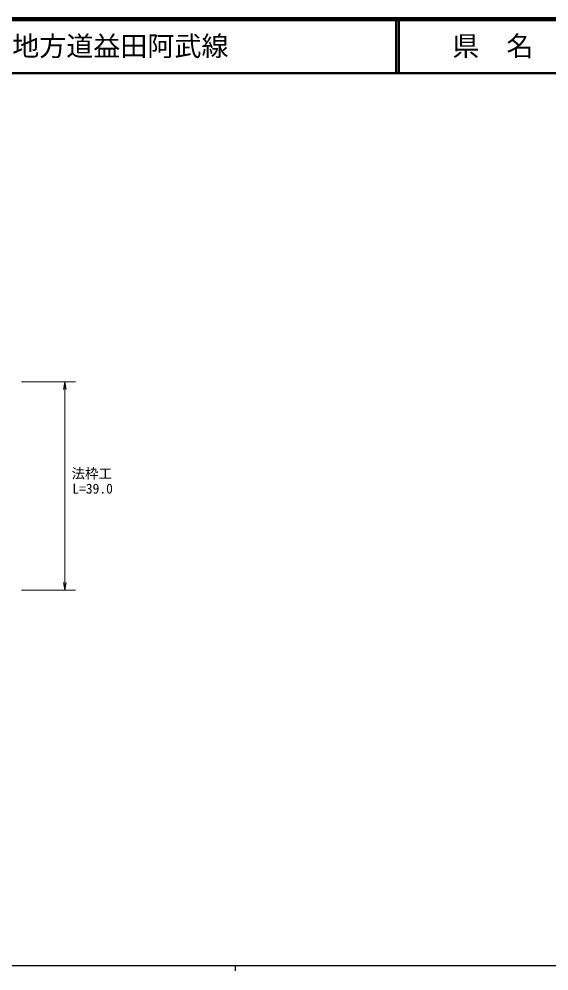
# Model space of a CAD drawing. Units: millimetres, scale not verified. Extents: x 40000 to 680000, y 20000 to 380000.
# Drawn here: x 227998 to 326010, y 204000 to 380000 of the extents above; entities that cross this region are included whole.
import ezdxf
from ezdxf.enums import TextEntityAlignment as Align

# ---------------------------------------------------------------- set-up
doc = ezdxf.new("R2010")
doc.units = ezdxf.units.MM
doc.header["$LTSCALE"] = 1000
for name, color, linetype, lineweight in [('M-STR-STR3', 7, 'Continuous', 13), ('M-TTL', 2, 'Continuous', 140), ('M-TTL-BAND', 7, 'Continuous', 25), ('M-TTL-LINE', 7, 'Continuous', 50), ('M-TTL-TXT', 7, 'Continuous', 13)]:
    doc.layers.add(name, color=color, linetype=linetype, lineweight=lineweight)
doc.styles.add('ＭＳ ゴシック', font='')
doc.styles.get('ＭＳ ゴシック').set_extended_font_data('MS Gothic')

# ---------------------------------------------------------------- blocks, each defined once
blk = doc.blocks.new('open_arrow')
at = {"color": 0, "linetype": 'Continuous', "lineweight": -2}
blk.add_lwpolyline([(7.5, 1.25), (0, 0), (7.5, -1.25)], dxfattribs=at)

msp = doc.modelspace()

# ---------------------------------------------------------------- linework, layer by layer
at = {"layer": 'M-STR-STR3'}
for p, q in [((228458, 312944), (238458, 312944)), ((236458, 312944), (236458, 274395)), ((228458, 274395), (238458, 274395))]:
    msp.add_line(p, q, dxfattribs=at)
at = {"layer": 'M-TTL'}
msp.add_line((680000, 380000), (40000, 380000), dxfattribs=at)
at = {"layer": 'M-TTL-BAND'}
for p, q in [((40000, 205000), (579000, 205000)), ((268000, 205000), (268000, 204000))]:
    msp.add_line(p, q, dxfattribs=at)
at = {"layer": 'M-TTL-LINE'}
for p, q in [((297750, 380000), (297750, 370000)), ((298250, 380000), (298250, 370000)), ((40000, 370000), (680000, 370000))]:
    msp.add_line(p, q, dxfattribs=at)

# ---------------------------------------------------------------- block references
at = {"layer": 'M-STR-STR3', "xscale": 193, "yscale": 193}
for p, rotation in [((236458, 312944), 270), ((236458, 274395), 90)]:
    msp.add_blockref('open_arrow', p, dxfattribs=dict(at, rotation=rotation))

# ---------------------------------------------------------------- texts
at = {"layer": 'M-STR-STR3', "style": 'ＭＳ ゴシック'}
for s, p in [('法枠工', (237705, 294503)), ('L=39.0', (237867, 291711))]:
    msp.add_text(s, height=1833, dxfattribs=at).set_placement(p, align=Align.BOTTOM_LEFT)
at = {"layer": 'M-TTL-TXT', "style": 'ＭＳ ゴシック'}
msp.add_text('主要地方道益田阿武線', height=3666, dxfattribs=at).set_placement((216734, 375000), align=Align.MIDDLE_LEFT)
msp.add_text('県\u3000名', height=3666, dxfattribs=at).set_placement((315625, 375000), align=Align.MIDDLE_CENTER)

doc.saveas('drawing.dxf')
